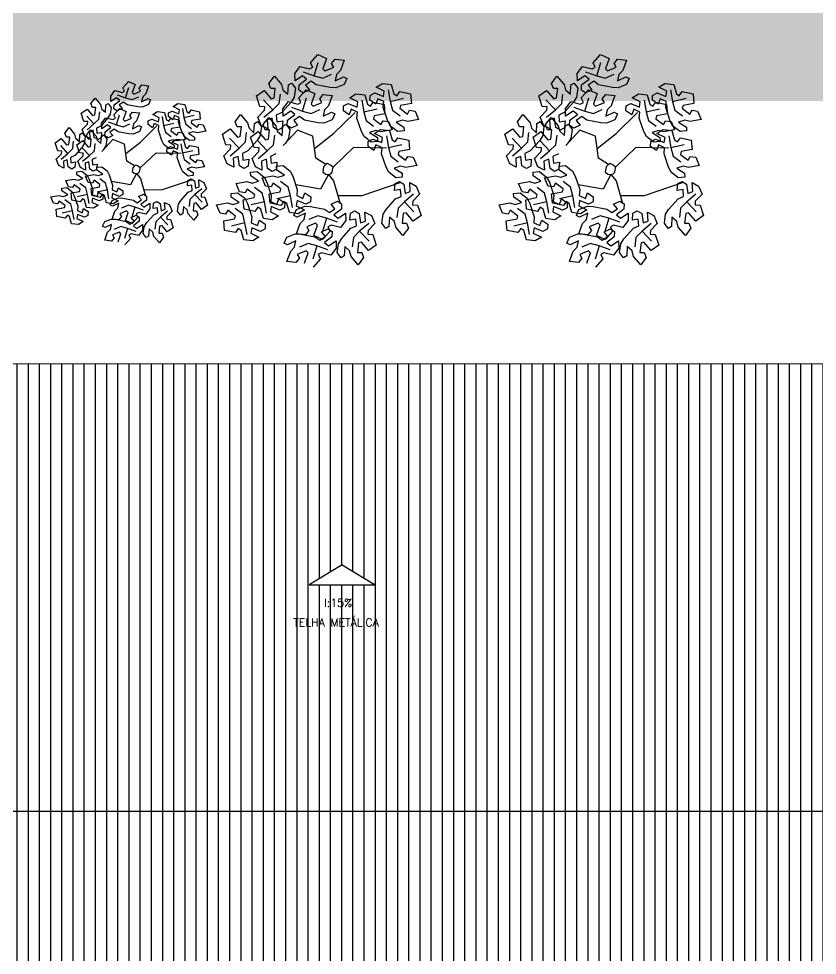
# Model space of a CAD drawing. Header units: metres. Extents: x 1186 to 11427, y -5173 to 11421.
# Drawn here: x 1344.66 to 1359.83, y 1450.47 to 1468.27 of the extents above; entities that cross this region are included whole.
import ezdxf

# ---------------------------------------------------------------- set-up
doc = ezdxf.new("R2010")
doc.units = ezdxf.units.M
doc.header["$LTSCALE"] = 8
doc.layers.get('0').update_dxf_attribs({"lineweight": 5})
for name, color, linetype in [('AL_VEGETAÇÃO', 84, 'Continuous'), ('ARQ-ELEV6', 1, 'Continuous'), ('ARQ-PIS', 1, 'Continuous'), ('Vista 1', 8, 'Continuous')]:
    doc.layers.add(name, color=color, linetype=linetype)
doc.styles.add('GA RO 1_50', font='romans.shx', dxfattribs={"height": 0.09})

# ---------------------------------------------------------------- blocks, each defined once
blk = doc.blocks.new('arv7p')
at = {"layer": 'AL_VEGETAÇÃO', "color": 85}
for p, q in [((110.549, -13.114), (110.69, -12.957)), ((110.69, -12.957), (110.854, -13.032)), ((110.591, -13.2), (110.549, -13.114)), ((110.549, -13.114), (110.549, -13.114)), ((110.619, -13.363), (110.695, -13.111)), ((110.854, -13.032), (110.784, -13.23)), ((110.95, -13.128), (111.016, -13.045)), ((110.991, -13.198), (110.95, -13.128)), ((111.016, -13.045), (111.186, -13.067)), ((111.186, -13.067), (111.116, -13.264)), ((110.249, -13.319), (110.352, -13.184)), ((110.254, -13.457), (110.249, -13.319)), ((110.352, -13.184), (110.53, -13.229)), ((110.409, -13.286), (110.619, -13.363)), ((110.53, -13.229), (110.591, -13.2)), ((110.782, -13.406), (110.949, -13.335)), ((110.784, -13.23), (110.824, -13.269)), ((110.824, -13.269), (110.991, -13.198)), ((111.042, -13.339), (111.015, -13.461)), ((111.116, -13.264), (111.042, -13.339)), ((109.759, -13.507), (109.862, -13.37)), ((109.797, -13.606), (109.759, -13.507)), ((109.862, -13.37), (109.998, -13.53)), ((109.998, -13.53), (110.025, -13.632)), ((110.128, -13.538), (110.188, -13.501)), ((110.188, -13.501), (110.262, -13.601)), ((110.396, -13.362), (110.254, -13.457)), ((110.333, -13.537), (110.475, -13.427)), ((110.475, -13.427), (110.396, -13.362)), ((110.562, -13.468), (110.456, -13.541)), ((110.656, -13.534), (110.562, -13.468)), ((110.619, -13.363), (110.782, -13.406)), ((111.015, -13.461), (111.174, -13.381)), ((111.187, -13.528), (111.027, -13.592)), ((111.174, -13.381), (111.237, -13.415)), ((111.237, -13.415), (111.187, -13.528)), ((111.797, -13.581), (111.915, -13.508)), ((111.915, -13.508), (112.083, -13.529)), ((112.083, -13.529), (112.134, -13.706)), ((109.519, -13.745), (109.666, -13.641)), ((109.666, -13.641), (109.802, -13.8)), ((109.878, -13.606), (109.797, -13.606)), ((109.857, -13.785), (109.878, -13.606)), ((110.025, -13.632), (110.118, -13.715)), ((110.118, -13.715), (110.128, -13.538)), ((110.262, -13.601), (110.238, -13.771)), ((110.324, -13.785), (110.465, -13.628)), ((110.329, -13.637), (110.333, -13.537)), ((110.408, -13.686), (110.329, -13.637)), ((110.333, -13.537), (110.333, -13.537)), ((110.529, -13.628), (110.408, -13.686)), ((110.456, -13.541), (110.529, -13.628)), ((110.465, -13.628), (110.629, -13.703)), ((110.629, -13.703), (110.559, -13.901)), ((110.919, -13.588), (110.656, -13.534)), ((111.027, -13.592), (110.919, -13.588)), ((111.294, -13.78), (111.412, -13.706)), ((111.412, -13.706), (111.58, -13.728)), ((111.68, -13.736), (111.768, -13.69)), ((111.768, -13.69), (111.768, -13.69)), ((111.768, -13.69), (111.935, -13.758)), ((111.951, -13.657), (111.797, -13.581)), ((111.935, -13.758), (111.951, -13.657)), ((112.024, -13.63), (112.062, -13.85)), ((112.134, -13.706), (112.189, -13.744)), ((112.189, -13.744), (112.243, -13.665)), ((112.243, -13.665), (112.243, -13.665)), ((112.243, -13.665), (112.449, -13.709)), ((109.584, -13.946), (109.519, -13.745)), ((109.835, -14.009), (109.655, -13.818)), ((109.802, -13.8), (109.857, -13.785)), ((109.954, -13.89), (109.976, -13.71)), ((110.18, -13.862), (110.002, -14.063)), ((110.024, -13.99), (110.127, -13.855)), ((110.127, -13.855), (110.305, -13.9)), ((110.238, -13.771), (110.18, -13.862)), ((110.305, -13.9), (110.366, -13.871)), ((110.366, -13.871), (110.324, -13.785)), ((110.324, -13.785), (110.324, -13.785)), ((110.395, -14.034), (110.471, -13.783)), ((110.599, -13.941), (110.766, -13.87)), ((110.725, -13.799), (110.791, -13.717)), ((110.766, -13.87), (110.725, -13.799)), ((110.791, -13.717), (110.961, -13.738)), ((110.961, -13.738), (110.891, -13.935)), ((111.448, -13.856), (111.294, -13.78)), ((111.432, -13.957), (111.448, -13.856)), ((111.521, -13.829), (111.56, -14.049)), ((111.58, -13.728), (111.631, -13.905)), ((111.677, -13.829), (111.68, -13.736)), ((111.787, -13.905), (111.677, -13.829)), ((111.686, -13.943), (111.74, -13.864)), ((111.74, -13.864), (111.74, -13.864)), ((111.74, -13.864), (111.946, -13.908)), ((111.826, -13.799), (111.787, -13.905)), ((111.942, -13.853), (111.826, -13.799)), ((111.932, -13.968), (111.942, -13.853)), ((112.062, -13.85), (112.318, -13.791)), ((112.062, -13.85), (112.106, -14.014)), ((112.449, -13.709), (112.466, -13.888)), ((109.546, -14.152), (109.674, -14.019)), ((109.68, -13.953), (109.584, -13.946)), ((109.584, -13.946), (109.584, -13.946)), ((109.664, -14.153), (109.835, -14.009)), ((109.674, -14.019), (109.68, -13.953)), ((109.835, -14.009), (109.954, -13.89)), ((110.002, -14.063), (109.898, -14.112)), ((110.029, -14.129), (110.024, -13.99)), ((110.172, -14.034), (110.029, -14.129)), ((110.251, -14.098), (110.172, -14.034)), ((110.184, -13.957), (110.395, -14.034)), ((110.395, -14.034), (110.558, -14.078)), ((110.558, -14.078), (110.724, -14.007)), ((110.559, -13.901), (110.599, -13.941)), ((110.817, -14.01), (110.79, -14.132)), ((110.79, -14.132), (110.949, -14.053)), ((110.891, -13.935), (110.817, -14.01)), ((110.949, -14.053), (111.012, -14.086)), ((110.988, -14.459), (111.394, -14.059)), ((111.174, -14.027), (111.177, -13.935)), ((111.284, -14.103), (111.174, -14.027)), ((111.177, -13.935), (111.265, -13.889)), ((111.265, -13.889), (111.265, -13.889)), ((111.265, -13.889), (111.432, -13.957)), ((111.323, -13.997), (111.284, -14.103)), ((111.439, -14.052), (111.323, -13.997)), ((111.429, -14.167), (111.439, -14.052)), ((111.56, -14.049), (111.815, -13.989)), ((111.56, -14.049), (111.603, -14.212)), ((111.631, -13.905), (111.686, -13.943)), ((112.017, -14.223), (111.932, -13.968)), ((111.946, -13.908), (111.963, -14.087)), ((112.106, -14.014), (112.251, -14.123)), ((112.26, -13.927), (112.245, -13.981)), ((112.245, -13.981), (112.39, -14.09)), ((112.466, -13.888), (112.26, -13.927)), ((112.39, -14.09), (112.431, -14.019)), ((112.431, -14.019), (112.535, -14.036)), ((112.535, -14.036), (112.602, -14.193)), ((109.114, -14.237), (109.217, -14.101)), ((109.152, -14.336), (109.114, -14.237)), ((109.217, -14.101), (109.353, -14.26)), ((109.484, -14.269), (109.544, -14.231)), ((109.544, -14.231), (109.617, -14.331)), ((109.612, -14.308), (109.546, -14.152)), ((109.649, -14.29), (109.753, -14.154)), ((109.819, -14.166), (109.723, -14.202)), ((109.723, -14.202), (109.734, -14.373)), ((109.753, -14.154), (109.888, -14.313)), ((109.843, -14.344), (109.819, -14.166)), ((109.898, -14.112), (109.908, -14.24)), ((109.908, -14.24), (110.02, -14.221)), ((110.02, -14.221), (110.009, -14.354)), ((110.104, -14.308), (110.108, -14.208)), ((110.108, -14.208), (110.251, -14.098)), ((110.108, -14.208), (110.108, -14.208)), ((110.337, -14.139), (110.231, -14.213)), ((110.231, -14.213), (110.304, -14.3)), ((110.431, -14.205), (110.337, -14.139)), ((110.695, -14.259), (110.431, -14.205)), ((110.962, -14.199), (110.802, -14.263)), ((111.012, -14.086), (110.962, -14.199)), ((111.514, -14.422), (111.429, -14.167)), ((111.603, -14.212), (111.748, -14.321)), ((111.757, -14.125), (111.742, -14.18)), ((111.742, -14.18), (111.887, -14.288)), ((111.963, -14.087), (111.757, -14.125)), ((111.887, -14.288), (111.928, -14.218)), ((111.928, -14.218), (112.033, -14.234)), ((112.068, -14.318), (112.017, -14.223)), ((112.033, -14.234), (112.099, -14.392)), ((112.294, -14.204), (112.175, -14.242)), ((112.175, -14.242), (112.323, -14.34)), ((112.396, -14.231), (112.294, -14.204)), ((112.602, -14.193), (112.396, -14.231)), ((108.875, -14.475), (109.021, -14.371)), ((109.021, -14.371), (109.158, -14.53)), ((109.234, -14.336), (109.152, -14.336)), ((109.212, -14.516), (109.234, -14.336)), ((109.353, -14.26), (109.381, -14.362)), ((109.381, -14.362), (109.473, -14.446)), ((109.473, -14.446), (109.484, -14.269)), ((109.617, -14.331), (109.593, -14.501)), ((109.734, -14.373), (109.612, -14.308)), ((109.687, -14.389), (109.649, -14.29)), ((109.769, -14.389), (109.687, -14.389)), ((109.747, -14.568), (109.769, -14.389)), ((109.927, -14.398), (109.843, -14.344)), ((109.843, -14.344), (109.843, -14.344)), ((109.888, -14.313), (109.916, -14.415)), ((109.916, -14.415), (110.008, -14.498)), ((110.009, -14.354), (109.927, -14.398)), ((110.008, -14.498), (110.019, -14.321)), ((110.019, -14.321), (110.079, -14.284)), ((110.301, -14.396), (110.031, -14.69)), ((110.079, -14.284), (110.152, -14.384)), ((110.183, -14.357), (110.104, -14.308)), ((110.152, -14.384), (110.128, -14.554)), ((110.304, -14.3), (110.183, -14.357)), ((110.594, -14.511), (110.301, -14.396)), ((110.802, -14.263), (110.695, -14.259)), ((111.791, -14.403), (111.672, -14.441)), ((111.763, -14.458), (111.881, -14.384)), ((111.893, -14.43), (111.791, -14.403)), ((111.881, -14.384), (112.049, -14.406)), ((112.099, -14.392), (111.893, -14.43)), ((112.049, -14.406), (112.1, -14.583)), ((112.203, -14.424), (112.068, -14.318)), ((112.326, -14.411), (112.203, -14.424)), ((112.323, -14.34), (112.326, -14.411)), ((108.94, -14.676), (108.875, -14.475)), ((109.19, -14.739), (109.011, -14.548)), ((109.158, -14.53), (109.212, -14.516)), ((109.31, -14.62), (109.332, -14.44)), ((109.536, -14.592), (109.357, -14.793)), ((109.41, -14.528), (109.556, -14.424)), ((109.475, -14.729), (109.41, -14.528)), ((109.593, -14.501), (109.536, -14.592)), ((109.556, -14.424), (109.693, -14.583)), ((109.693, -14.583), (109.747, -14.568)), ((109.845, -14.673), (109.867, -14.493)), ((110.128, -14.554), (110.071, -14.645)), ((110.65, -14.932), (110.594, -14.511)), ((110.625, -14.744), (110.988, -14.459)), ((111.565, -14.517), (111.514, -14.422)), ((111.7, -14.623), (111.565, -14.517)), ((111.646, -14.613), (111.734, -14.567)), ((111.672, -14.441), (111.82, -14.539)), ((111.734, -14.567), (111.734, -14.567)), ((111.734, -14.567), (111.901, -14.634)), ((111.917, -14.534), (111.763, -14.458)), ((111.82, -14.539), (111.823, -14.61)), ((111.901, -14.634), (111.917, -14.534)), ((111.99, -14.507), (112.029, -14.727)), ((112.1, -14.583), (112.155, -14.621)), ((112.155, -14.621), (112.209, -14.542)), ((112.209, -14.542), (112.209, -14.542)), ((112.209, -14.542), (112.415, -14.586)), ((112.415, -14.586), (112.432, -14.765)), ((108.902, -14.882), (109.03, -14.749)), ((109.035, -14.683), (108.94, -14.676)), ((108.94, -14.676), (108.94, -14.676)), ((109.019, -14.883), (109.19, -14.739)), ((109.03, -14.749), (109.035, -14.683)), ((109.19, -14.739), (109.31, -14.62)), ((109.57, -14.736), (109.475, -14.729)), ((109.475, -14.729), (109.475, -14.729)), ((109.725, -14.792), (109.546, -14.601)), ((109.565, -14.802), (109.57, -14.736)), ((109.725, -14.792), (109.845, -14.673)), ((110.977, -15.1), (111.371, -14.722)), ((111.371, -14.722), (111.991, -14.732)), ((111.643, -14.705), (111.646, -14.613)), ((111.753, -14.781), (111.643, -14.705)), ((111.823, -14.61), (111.7, -14.623)), ((111.792, -14.675), (111.753, -14.781)), ((111.908, -14.73), (111.792, -14.675)), ((111.899, -14.844), (111.908, -14.73)), ((112.029, -14.727), (112.284, -14.667)), ((112.029, -14.727), (112.072, -14.89)), ((112.432, -14.765), (112.226, -14.803)), ((108.967, -15.038), (108.902, -14.882)), ((109.174, -14.896), (109.079, -14.932)), ((109.079, -14.932), (109.09, -15.103)), ((109.198, -15.074), (109.174, -14.896)), ((109.357, -14.793), (109.253, -14.842)), ((109.253, -14.842), (109.264, -14.97)), ((109.264, -14.97), (109.375, -14.951)), ((109.375, -14.951), (109.364, -15.084)), ((109.437, -14.935), (109.565, -14.802)), ((109.502, -15.091), (109.437, -14.935)), ((109.554, -14.936), (109.725, -14.792)), ((109.709, -14.949), (109.614, -14.985)), ((109.733, -15.127), (109.709, -14.949)), ((109.892, -14.846), (109.788, -14.895)), ((109.788, -14.895), (109.799, -15.023)), ((110.842, -15.047), (110.65, -14.932)), ((111.983, -15.1), (111.899, -14.844)), ((112.072, -14.89), (112.217, -14.999)), ((112.226, -14.803), (112.211, -14.858)), ((112.211, -14.858), (112.356, -14.966)), ((112.356, -14.966), (112.397, -14.896)), ((112.397, -14.896), (112.502, -14.912)), ((112.502, -14.912), (112.568, -15.07)), ((109.09, -15.103), (108.967, -15.038)), ((109.283, -15.128), (109.198, -15.074)), ((109.198, -15.074), (109.198, -15.074)), ((109.364, -15.084), (109.283, -15.128)), ((109.625, -15.156), (109.502, -15.091)), ((109.614, -14.985), (109.625, -15.156)), ((109.818, -15.181), (109.733, -15.127)), ((109.733, -15.127), (109.733, -15.127)), ((109.799, -15.023), (109.91, -15.004)), ((109.91, -15.004), (109.899, -15.137)), ((109.903, -15.084), (110.027, -15.07)), ((109.906, -15.155), (109.903, -15.084)), ((110.027, -15.07), (110.162, -15.176)), ((110.798, -15.097), (110.781, -15.186)), ((110.841, -15.047), (110.798, -15.097)), ((110.874, -15.028), (110.841, -15.047)), ((110.931, -15.06), (110.874, -15.028)), ((110.977, -15.1), (110.931, -15.06)), ((110.961, -15.194), (110.975, -15.121)), ((110.975, -15.121), (110.977, -15.1)), ((112.034, -15.195), (111.983, -15.1)), ((112.26, -15.081), (112.141, -15.119)), ((112.141, -15.119), (112.289, -15.217)), ((112.362, -15.108), (112.26, -15.081)), ((112.568, -15.07), (112.362, -15.108)), ((109.41, -15.196), (109.533, -15.183)), ((109.412, -15.267), (109.41, -15.196)), ((109.56, -15.365), (109.412, -15.267)), ((109.533, -15.183), (109.668, -15.289)), ((109.627, -15.301), (109.834, -15.263)), ((109.694, -15.459), (109.627, -15.301)), ((109.668, -15.289), (109.719, -15.384)), ((109.899, -15.137), (109.818, -15.181)), ((109.834, -15.263), (109.935, -15.291)), ((110.054, -15.252), (109.906, -15.155)), ((109.935, -15.291), (110.054, -15.252)), ((110.162, -15.176), (110.212, -15.272)), ((110.212, -15.272), (110.297, -15.527)), ((110.887, -15.237), (110.74, -15.521)), ((110.781, -15.186), (110.832, -15.233)), ((110.832, -15.233), (110.887, -15.237)), ((110.887, -15.237), (110.933, -15.228)), ((110.887, -15.237), (110.988, -15.363)), ((110.933, -15.228), (110.961, -15.194)), ((112.169, -15.301), (112.034, -15.195)), ((112.292, -15.288), (112.169, -15.301)), ((112.289, -15.217), (112.292, -15.288)), ((109.134, -15.414), (109.34, -15.376)), ((109.2, -15.571), (109.134, -15.414)), ((109.34, -15.376), (109.441, -15.403)), ((109.441, -15.403), (109.56, -15.365)), ((109.63, -15.593), (109.485, -15.484)), ((109.798, -15.476), (109.694, -15.459)), ((109.719, -15.384), (109.803, -15.639)), ((109.839, -15.405), (109.798, -15.476)), ((109.984, -15.514), (109.839, -15.405)), ((110.123, -15.481), (109.979, -15.372)), ((110.167, -15.644), (110.123, -15.481)), ((110.74, -15.521), (110.267, -15.436)), ((110.988, -15.363), (111.112, -15.794)), ((111.529, -15.636), (112.25, -15.394)), ((112.147, -15.547), (112.158, -15.413)), ((112.158, -15.413), (112.24, -15.37)), ((112.24, -15.37), (112.324, -15.423)), ((112.324, -15.423), (112.324, -15.423)), ((112.324, -15.423), (112.348, -15.602)), ((112.444, -15.565), (112.433, -15.394)), ((112.433, -15.394), (112.555, -15.459)), ((112.555, -15.459), (112.62, -15.616)), ((109.039, -15.6), (109.162, -15.586)), ((109.042, -15.671), (109.039, -15.6)), ((109.162, -15.586), (109.297, -15.692)), ((109.305, -15.588), (109.2, -15.571)), ((109.345, -15.517), (109.305, -15.588)), ((109.49, -15.626), (109.345, -15.517)), ((109.476, -15.68), (109.49, -15.626)), ((109.673, -15.757), (109.63, -15.593)), ((109.763, -15.606), (109.969, -15.568)), ((109.781, -15.786), (109.763, -15.606)), ((109.803, -15.639), (109.794, -15.754)), ((110.167, -15.644), (109.911, -15.704)), ((109.969, -15.568), (109.984, -15.514)), ((110.206, -15.865), (110.167, -15.644)), ((110.297, -15.527), (110.287, -15.641)), ((110.287, -15.641), (110.403, -15.696)), ((110.403, -15.696), (110.443, -15.59)), ((110.443, -15.59), (110.553, -15.666)), ((110.553, -15.666), (110.55, -15.759)), ((111.068, -15.639), (111.529, -15.636)), ((112.259, -15.528), (112.147, -15.547)), ((112.165, -15.704), (112.269, -15.656)), ((112.269, -15.656), (112.259, -15.528)), ((112.503, -15.615), (112.332, -15.758)), ((112.348, -15.602), (112.444, -15.565)), ((112.62, -15.616), (112.493, -15.748)), ((108.763, -15.817), (108.969, -15.78)), ((108.83, -15.975), (108.763, -15.817)), ((108.969, -15.78), (109.071, -15.807)), ((109.19, -15.769), (109.042, -15.671)), ((109.071, -15.807), (109.19, -15.769)), ((109.27, -15.719), (109.476, -15.68)), ((109.287, -15.898), (109.27, -15.719)), ((109.297, -15.692), (109.348, -15.788)), ((109.348, -15.788), (109.433, -16.043)), ((109.673, -15.757), (109.418, -15.816)), ((109.712, -15.977), (109.673, -15.757)), ((109.987, -15.829), (109.781, -15.786)), ((109.794, -15.754), (109.91, -15.808)), ((109.91, -15.808), (109.949, -15.702)), ((109.949, -15.702), (110.059, -15.778)), ((110.041, -15.75), (109.987, -15.829)), ((109.987, -15.829), (109.987, -15.829)), ((110.096, -15.788), (110.041, -15.75)), ((110.059, -15.778), (110.056, -15.871)), ((110.146, -15.965), (110.096, -15.788)), ((110.295, -15.737), (110.278, -15.837)), ((110.278, -15.837), (110.432, -15.914)), ((110.282, -15.905), (110.441, -15.841)), ((110.461, -15.805), (110.295, -15.737)), ((110.441, -15.841), (110.549, -15.845)), ((110.55, -15.759), (110.461, -15.805)), ((110.461, -15.805), (110.461, -15.805)), ((110.549, -15.845), (110.812, -15.899)), ((110.94, -15.804), (111.061, -15.747)), ((111.012, -15.891), (110.94, -15.804)), ((111.061, -15.747), (111.139, -15.796)), ((111.139, -15.796), (111.135, -15.896)), ((111.986, -15.905), (112.165, -15.704)), ((112.332, -15.758), (112.212, -15.878)), ((112.332, -15.758), (112.512, -15.95)), ((112.493, -15.748), (112.487, -15.815)), ((112.487, -15.815), (112.582, -15.822)), ((112.582, -15.822), (112.582, -15.822)), ((112.582, -15.822), (112.648, -16.022)), ((108.934, -15.992), (108.83, -15.975)), ((108.975, -15.921), (108.934, -15.992)), ((109.12, -16.03), (108.975, -15.921)), ((109.259, -15.997), (109.114, -15.888)), ((109.303, -16.16), (109.259, -15.997)), ((109.493, -15.942), (109.287, -15.898)), ((109.547, -15.863), (109.493, -15.942)), ((109.493, -15.942), (109.493, -15.942)), ((109.602, -15.901), (109.547, -15.863)), ((109.652, -16.078), (109.602, -15.901)), ((109.801, -15.849), (109.785, -15.95)), ((109.785, -15.95), (109.938, -16.026)), ((109.967, -15.917), (109.801, -15.849)), ((110.056, -15.871), (109.967, -15.917)), ((109.967, -15.917), (109.967, -15.917)), ((110.314, -15.987), (110.146, -15.965)), ((110.232, -16.018), (110.282, -15.905)), ((110.295, -16.051), (110.232, -16.018)), ((110.453, -15.972), (110.295, -16.051)), ((110.432, -15.914), (110.314, -15.987)), ((110.427, -16.094), (110.453, -15.972)), ((110.812, -15.899), (110.907, -15.965)), ((110.907, -15.965), (111.012, -15.891)), ((111.135, -15.896), (110.993, -16.006)), ((110.993, -16.006), (111.072, -16.07)), ((111.072, -16.07), (111.215, -15.975)), ((111.135, -15.896), (111.135, -15.896)), ((111.215, -15.975), (111.22, -16.114)), ((111.297, -16.105), (111.308, -15.972)), ((111.308, -15.972), (111.39, -15.928)), ((111.39, -15.928), (111.474, -15.982)), ((111.474, -15.982), (111.474, -15.982)), ((111.474, -15.982), (111.499, -16.16)), ((111.594, -16.124), (111.583, -15.953)), ((111.583, -15.953), (111.705, -16.018)), ((111.705, -16.018), (111.771, -16.174)), ((111.905, -16.167), (111.929, -15.997)), ((111.929, -15.997), (111.986, -15.905)), ((112.212, -15.878), (112.191, -16.058)), ((112.31, -15.982), (112.289, -16.162)), ((112.365, -15.968), (112.31, -15.982)), ((112.501, -16.127), (112.365, -15.968)), ((112.648, -16.022), (112.501, -16.127)), ((108.899, -16.122), (109.105, -16.084)), ((108.916, -16.302), (108.899, -16.122)), ((109.303, -16.16), (109.047, -16.22)), ((109.105, -16.084), (109.12, -16.03)), ((109.342, -16.381), (109.303, -16.16)), ((109.433, -16.043), (109.423, -16.158)), ((109.423, -16.158), (109.539, -16.212)), ((109.539, -16.212), (109.578, -16.106)), ((109.578, -16.106), (109.689, -16.182)), ((109.821, -16.099), (109.652, -16.078)), ((109.689, -16.182), (109.685, -16.275)), ((109.938, -16.026), (109.821, -16.099)), ((110.282, -16.366), (110.352, -16.169)), ((110.352, -16.169), (110.427, -16.094)), ((110.644, -16.163), (110.478, -16.235)), ((110.686, -16.026), (110.519, -16.097)), ((110.684, -16.203), (110.644, -16.163)), ((110.849, -16.07), (110.686, -16.026)), ((110.849, -16.07), (110.773, -16.322)), ((111.059, -16.147), (110.849, -16.07)), ((111.22, -16.114), (111.117, -16.249)), ((111.409, -16.086), (111.297, -16.105)), ((111.42, -16.214), (111.409, -16.086)), ((111.654, -16.173), (111.482, -16.317)), ((111.499, -16.16), (111.594, -16.124)), ((111.771, -16.174), (111.643, -16.307)), ((111.978, -16.267), (111.905, -16.167)), ((112.049, -16.052), (112.038, -16.229)), ((112.142, -16.136), (112.049, -16.052)), ((112.169, -16.238), (112.142, -16.136)), ((112.289, -16.162), (112.37, -16.162)), ((112.37, -16.162), (112.408, -16.261)), ((109.122, -16.345), (108.916, -16.302)), ((109.176, -16.267), (109.122, -16.345)), ((109.122, -16.345), (109.122, -16.345)), ((109.231, -16.305), (109.176, -16.267)), ((109.282, -16.481), (109.231, -16.305)), ((109.43, -16.253), (109.414, -16.354)), ((109.414, -16.354), (109.568, -16.43)), ((109.597, -16.321), (109.43, -16.253)), ((109.685, -16.275), (109.597, -16.321)), ((109.597, -16.321), (109.597, -16.321)), ((110.1, -16.431), (110.259, -16.367)), ((110.259, -16.367), (110.367, -16.371)), ((110.452, -16.387), (110.282, -16.366)), ((110.367, -16.371), (110.631, -16.425)), ((110.519, -16.305), (110.452, -16.387)), ((110.478, -16.235), (110.519, -16.305)), ((110.614, -16.401), (110.684, -16.203)), ((110.758, -16.331), (110.879, -16.273)), ((110.83, -16.418), (110.758, -16.331)), ((110.919, -16.319), (110.778, -16.476)), ((110.938, -16.204), (110.878, -16.233)), ((110.878, -16.233), (110.919, -16.319)), ((110.879, -16.273), (110.958, -16.322)), ((110.919, -16.319), (110.919, -16.319)), ((111.117, -16.249), (110.938, -16.204)), ((110.958, -16.322), (110.953, -16.422)), ((111.137, -16.464), (111.316, -16.263)), ((111.316, -16.263), (111.42, -16.214)), ((111.482, -16.317), (111.363, -16.436)), ((111.482, -16.317), (111.662, -16.508)), ((111.643, -16.307), (111.637, -16.373)), ((111.637, -16.373), (111.733, -16.38)), ((112.038, -16.229), (111.978, -16.267)), ((112.305, -16.397), (112.169, -16.238)), ((112.408, -16.261), (112.305, -16.397)), ((109.45, -16.503), (109.282, -16.481)), ((109.568, -16.43), (109.45, -16.503)), ((110.05, -16.545), (110.1, -16.431)), ((110.113, -16.578), (110.05, -16.545)), ((110.271, -16.499), (110.113, -16.578)), ((110.245, -16.621), (110.271, -16.499)), ((110.504, -16.553), (110.337, -16.624)), ((110.667, -16.597), (110.504, -16.553)), ((110.778, -16.476), (110.614, -16.401)), ((110.631, -16.425), (110.725, -16.491)), ((110.725, -16.491), (110.83, -16.418)), ((110.953, -16.422), (110.811, -16.533)), ((110.811, -16.533), (110.89, -16.597)), ((110.89, -16.597), (111.033, -16.502)), ((110.953, -16.422), (110.953, -16.422)), ((111.033, -16.502), (111.038, -16.64)), ((111.055, -16.725), (111.08, -16.555)), ((111.08, -16.555), (111.137, -16.464)), ((111.363, -16.436), (111.341, -16.616)), ((111.461, -16.54), (111.439, -16.72)), ((111.515, -16.526), (111.461, -16.54)), ((111.651, -16.685), (111.515, -16.526)), ((111.733, -16.38), (111.733, -16.38)), ((111.733, -16.38), (111.798, -16.581)), ((110.101, -16.893), (110.171, -16.695)), ((110.171, -16.695), (110.245, -16.621)), ((110.463, -16.69), (110.296, -16.761)), ((110.433, -16.927), (110.502, -16.73)), ((110.502, -16.73), (110.463, -16.69)), ((110.667, -16.597), (110.591, -16.848)), ((110.877, -16.673), (110.667, -16.597)), ((110.756, -16.731), (110.696, -16.759)), ((110.935, -16.775), (110.756, -16.731)), ((111.038, -16.64), (110.935, -16.775)), ((111.129, -16.825), (111.055, -16.725)), ((111.199, -16.61), (111.189, -16.787)), ((111.292, -16.694), (111.199, -16.61)), ((111.319, -16.796), (111.292, -16.694)), ((111.439, -16.72), (111.521, -16.72)), ((111.521, -16.72), (111.558, -16.819)), ((111.798, -16.581), (111.651, -16.685)), ((110.27, -16.914), (110.101, -16.893)), ((110.337, -16.832), (110.27, -16.914)), ((110.296, -16.761), (110.337, -16.832)), ((110.737, -16.845), (110.596, -17.002)), ((110.696, -16.759), (110.737, -16.845)), ((110.737, -16.845), (110.737, -16.845)), ((111.189, -16.787), (111.129, -16.825)), ((111.455, -16.955), (111.319, -16.796)), ((111.558, -16.819), (111.455, -16.955))]:
    blk.add_line(p, q, dxfattribs=at)

msp = doc.modelspace()

# ---------------------------------------------------------------- hatches: boundary and pattern name
at = {"true_color": 0xc7c8ca}
h = msp.add_hatch(dxfattribs=at)
h.set_pattern_fill('DOTS', color=9, scale=0.13)
h.set_pattern_definition([(0, (-3257.4749, 357.83482), (0.1031875, 0.206375), [0, -0.206375])])
h.paths.add_polyline_path([(1366.778, 1444.71), (1366.628, 1444.71), (1334.777, 1444.71), (1334.777, 1444.96), (1334.777, 1461.71), (1334.777, 1463.71, -0.414214), (1337.777, 1466.71), (1375.377, 1466.71), (1375.377, 1482.86), (1372.163, 1487.259), (1368.074, 1491.424), (1358.346, 1498.217), (1358.346, 1487.212), (1358.009, 1487.212), (1336.661, 1487.212), (1336.653, 1487.212), (1334.661, 1487.212), (1329.081, 1487.212), (1329.081, 1461.112), (1329.081, 1445.23, -0.342304), (1326.827, 1442.325), (1326.827, 1437.51), (1329.377, 1437.51), (1334.377, 1437.51), (1366.778, 1437.51)])
h.paths.add_polyline_path([(1332.949, 1456.76, -0.084555), (1332.375, 1456.594, -0.031022), (1331.977, 1456.564, -0.004261), (1331.896, 1456.564, -0.004261), (1331.815, 1456.564, -0.031022), (1331.417, 1456.594, -0.084555), (1330.843, 1456.76, -0.211085), (1330.69, 1456.941, -0.098851), (1330.585, 1457.946), (1330.583, 1458.065), (1330.51, 1458.147), (1330.476, 1459.531), (1330.565, 1459.607), (1330.599, 1463.833), (1330.605, 1464.4), (1330.525, 1464.493), (1330.549, 1465.882), (1330.631, 1465.915), (1330.684, 1467.299, -0.474179), (1331.061, 1467.76), (1331.896, 1467.76), (1332.731, 1467.76, -0.474179), (1333.108, 1467.299), (1333.161, 1465.915), (1333.243, 1465.882), (1333.266, 1464.493), (1333.187, 1464.4), (1333.192, 1463.833), (1333.227, 1459.607), (1333.316, 1459.531), (1333.282, 1458.147), (1333.208, 1458.065), (1333.207, 1457.946, -0.098851), (1333.102, 1456.941, -0.211085)], flags=16)
h.paths.add_polyline_path([(1332.71, 1456.77, -0.090034), (1331.976, 1456.661, -0.007789), (1331.896, 1456.659, -0.007789), (1331.816, 1456.661, -0.090034), (1331.081, 1456.77, -0.287049), (1330.662, 1457.113), (1330.662, 1457.179), (1330.745, 1457.179, 0.297448), (1331.107, 1456.871, 0.074649), (1331.817, 1456.797, 0.006599), (1331.896, 1456.793, 0.003299), (1331.936, 1456.795), (1331.896, 1457.938), (1330.767, 1457.938), (1330.743, 1457.244), (1330.657, 1457.242), (1330.644, 1457.936), (1330.767, 1457.938), (1333.025, 1457.938), (1333.147, 1457.936), (1333.134, 1457.242), (1333.049, 1457.244), (1333.025, 1457.938), (1331.896, 1457.938), (1331.936, 1456.795, 0.003299), (1331.975, 1456.797, 0.074649), (1332.684, 1456.871, 0.297448), (1333.047, 1457.179), (1333.13, 1457.179), (1333.13, 1457.113, -0.287049)], flags=0)
h.paths.add_polyline_path([(1333.137, 1458.039), (1333.015, 1458.041), (1333.04, 1459.531), (1333.162, 1459.529)], flags=0)
h.paths.add_polyline_path([(1330.777, 1458.041), (1330.655, 1458.039), (1330.63, 1459.529), (1330.752, 1459.531)], flags=0)
h.paths.add_polyline_path([(1333.151, 1459.633), (1333.029, 1459.634), (1333.029, 1461.124), (1333.151, 1461.124)], flags=0)
h.paths.add_polyline_path([(1332.064, 1459.885), (1331.728, 1459.885, -0.414214), (1331.654, 1459.959), (1331.654, 1460.616, -0.414214), (1331.728, 1460.69), (1332.064, 1460.69, -0.414214), (1332.138, 1460.616), (1332.138, 1459.959, -0.414214)], flags=0)
h.paths.add_polyline_path([(1330.763, 1459.634), (1330.64, 1459.633), (1330.64, 1461.124), (1330.763, 1461.124)], flags=0)
h.paths.add_polyline_path([(1333.147, 1461.226), (1333.025, 1461.227), (1333.025, 1462.717), (1333.147, 1462.717)], flags=0)
h.paths.add_polyline_path([(1330.767, 1461.227), (1330.645, 1461.226), (1330.645, 1462.717), (1330.767, 1462.717)], flags=0)
h.paths.add_polyline_path([(1333.152, 1462.819), (1333.03, 1462.819), (1333.03, 1464.31), (1333.152, 1464.31)], flags=0)
h.paths.add_polyline_path([(1330.762, 1462.819), (1330.64, 1462.819), (1330.64, 1464.31), (1330.762, 1464.31)], flags=0)
h.paths.add_polyline_path([(1333.135, 1465.889), (1333.148, 1464.399), (1333.026, 1464.398), (1333.013, 1465.888)], flags=0)
h.paths.add_polyline_path([(1332.064, 1463.912), (1331.728, 1463.912, -0.414214), (1331.654, 1463.986), (1331.654, 1464.643, -0.414214), (1331.728, 1464.717), (1332.064, 1464.717, -0.414214), (1332.138, 1464.643), (1332.138, 1463.986, -0.414214)], flags=0)
h.paths.add_polyline_path([(1330.766, 1464.398), (1330.643, 1464.399), (1330.657, 1465.889), (1330.779, 1465.888)], flags=0)
h.paths.add_polyline_path([(1333.122, 1465.978), (1333.015, 1465.983), (1333.003, 1467.162), (1333.098, 1467.165)], flags=0)
h.paths.add_polyline_path([(1330.776, 1465.983), (1330.67, 1465.978), (1330.686, 1466.715), (1330.781, 1466.712)], flags=0)
h.paths.add_polyline_path([(1331.896, 1467.729, 0.000026), (1331.895, 1467.73, 0.034688), (1331.102, 1467.674, 0.341663), (1330.684, 1467.299), (1330.781, 1467.299, -0.348631), (1331.146, 1467.604, -0.053833), (1331.896, 1467.647, -0.053833), (1332.645, 1467.604, -0.348631), (1333.011, 1467.299), (1333.108, 1467.299, 0.341663), (1332.69, 1467.674, 0.034688), (1331.897, 1467.73, 0.000026)], flags=0)
h.paths.add_polyline_path([(1330.784, 1466.785), (1330.685, 1466.773), (1330.694, 1467.165), (1330.789, 1467.162)], flags=0)
at = {"layer": 'ARQ-PIS'}
h = msp.add_hatch(dxfattribs=at)
h.set_pattern_fill('LINE', color=256, scale=0.067, angle=90)
h.set_pattern_definition([(90, (-3129.61768, 357.83482), (-0.212725, 1e-17), [])])
h.paths.add_polyline_path([(1366.777, 1461.71), (1334.777, 1461.71), (1334.777, 1453.21), (1366.777, 1453.21)])
h.paths.add_polyline_path([(1350.175, 1457.513), (1350.803, 1457.893), (1351.431, 1457.513)], flags=16)
h.paths.add_polyline_path([(1366.777, 1453.21), (1334.777, 1453.21), (1334.777, 1444.71), (1366.777, 1444.71)])
h.paths.add_polyline_path([(1350.175, 1448.908), (1351.431, 1448.908), (1350.803, 1448.528)], flags=16)
h.paths.add_polyline_path([(1350.453, 1457.056), (1351.072, 1457.056), (1351.072, 1457.284), (1350.453, 1457.284)], flags=24)
h.paths.add_polyline_path([(1349.837, 1456.674), (1351.755, 1456.674), (1351.755, 1456.946), (1349.837, 1456.946)], flags=24)
h.paths.add_polyline_path([(1350.453, 1449.137), (1351.072, 1449.137), (1351.072, 1449.365), (1350.453, 1449.365)], flags=24)
h.paths.add_polyline_path([(1349.837, 1449.475), (1351.755, 1449.475), (1351.755, 1449.747), (1349.837, 1449.747)], flags=24)

# ---------------------------------------------------------------- linework, layer by layer
msp.add_lwpolyline([(1334.777, 1444.71), (1366.777, 1444.71), (1366.777, 1461.71), (1334.777, 1461.71)], close=True)
at = {"layer": 'ARQ-ELEV6'}
msp.add_line((1334.777, 1453.21), (1366.777, 1453.21), dxfattribs=at)
at = {"layer": 'ARQ-PIS'}
for p, q in [((1350.803, 1457.893), (1350.175, 1457.513)), ((1350.803, 1457.893), (1351.431, 1457.513)), ((1350.175, 1457.513), (1351.431, 1457.513))]:
    msp.add_line(p, q, dxfattribs=at)

# ---------------------------------------------------------------- block references
at = {"layer": 'AL_VEGETAÇÃO', "color": 98}
for p in [(1239.654, 1480.551), (1245.022, 1480.551)]:
    msp.add_blockref('arv7p', p, dxfattribs=at)
at = {"layer": 'AL_VEGETAÇÃO', "color": 98, "xscale": 0.7674156513912749, "yscale": 0.7674156513912749, "zscale": 0.7674156513912749}
msp.add_blockref('arv7p', (1261.798, 1477.024), dxfattribs=at)

# ---------------------------------------------------------------- texts
at = {"layer": 'Vista 1', "style": 'GA RO 1_50'}
for s, height, p in [('I:15%%%', 0.1522, (1350.462, 1457.094)), ('TELHA METÁLICA', 0.15223, (1349.875, 1456.719))]:
    msp.add_text(s, height=height, dxfattribs=at).set_placement(p)

doc.saveas('drawing.dxf')
